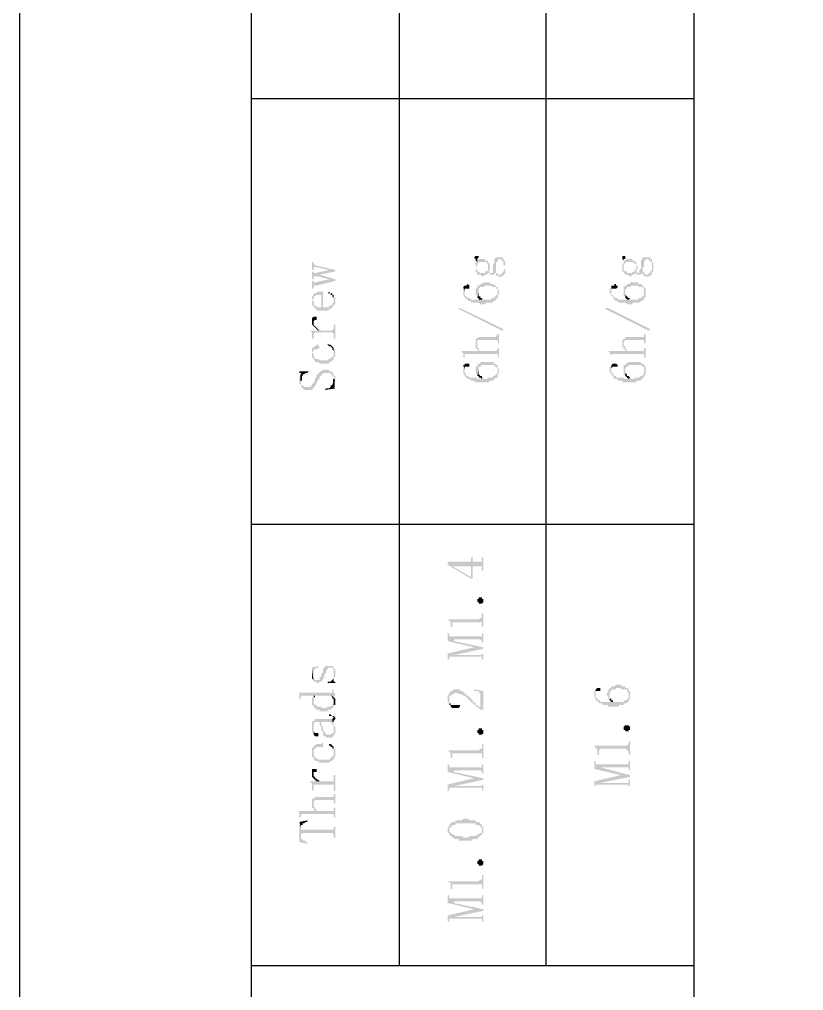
# Model space of a CAD drawing. Header units: millimetres. Extents: x 1167 to 2269, y 1197 to 1555.
# Drawn here: x 1409.28 to 1431.97, y 1405.08 to 1433.19 of the extents above; entities that cross this region are included whole.
import ezdxf

# ---------------------------------------------------------------- set-up
doc = ezdxf.new("R2010")
doc.units = ezdxf.units.MM

msp = doc.modelspace()

# ---------------------------------------------------------------- hatches: boundary and pattern name
at = {"transparency": 33554559}
for points in [[(1422.43687, 1426.3001), (1422.43687, 1426.3001), (1422.482, 1426.25497), (1422.482, 1426.20984), (1422.52713, 1426.1647), (1422.52713, 1426.25497), (1422.52713, 1426.25497), (1422.57226, 1426.3001), (1422.57226, 1426.34523), (1422.482, 1426.34523)], [(1426.72442, 1426.3001), (1426.72442, 1426.25497), (1426.72442, 1426.25497), (1426.76956, 1426.20984), (1426.76956, 1426.1647), (1426.76956, 1426.25497), (1426.81469, 1426.25497), (1426.81469, 1426.3001), (1426.81469, 1426.34523), (1426.72442, 1426.34523)], [(1417.74312, 1426.1647), (1417.74312, 1425.93904), (1417.78825, 1425.93904), (1417.78825, 1425.98417), (1417.78825, 1426.02931), (1417.83339, 1426.02931), (1418.23958, 1425.93904), (1418.23958, 1425.93904), (1418.4201, 1425.89391), (1418.4201, 1425.93904), (1417.83339, 1426.07444), (1417.83339, 1426.07444), (1417.78825, 1426.11957), (1417.78825, 1426.1647)], [(1422.482, 1425.89391), (1422.52713, 1425.84878), (1422.52713, 1425.80365), (1422.6174, 1425.80365), (1422.66253, 1425.75851), (1422.70766, 1425.75851), (1422.75279, 1425.80365), (1422.79792, 1425.80365), (1422.84306, 1425.84878), (1422.88819, 1425.84878), (1422.88819, 1425.80365), (1423.02359, 1425.80365), (1423.02359, 1425.84878), (1423.06872, 1425.84878), (1423.06872, 1425.80365), (1423.06872, 1425.80365), (1423.11385, 1425.75851), (1423.15898, 1425.75851), (1423.20411, 1425.71338), (1423.20411, 1425.75851), (1423.24925, 1425.75851), (1423.29438, 1425.80365), (1423.29438, 1425.80365), (1423.33951, 1425.84878), (1423.33951, 1425.89391), (1423.33951, 1426.02931), (1423.33951, 1426.07444), (1423.33951, 1426.1647), (1423.33951, 1426.20984), (1423.33951, 1426.02931), (1423.33951, 1425.98417), (1423.29438, 1425.93904), (1423.29438, 1425.89391), (1423.29438, 1425.89391), (1423.24925, 1425.84878), (1423.24925, 1425.84878), (1423.20411, 1425.80365), (1423.11385, 1425.80365), (1423.11385, 1425.84878), (1423.06872, 1425.84878), (1423.06872, 1425.89391), (1423.06872, 1426.3001), (1423.02359, 1426.25497), (1423.02359, 1426.1647), (1423.02359, 1426.11957), (1422.97845, 1426.11957), (1422.97845, 1426.02931), (1422.97845, 1425.98417), (1422.97845, 1425.89391), (1422.97845, 1425.84878), (1422.88819, 1425.84878), (1422.88819, 1425.89391), (1422.84306, 1425.89391), (1422.84306, 1426.02931), (1422.84306, 1425.98417), (1422.84306, 1425.93904), (1422.84306, 1425.93904), (1422.79792, 1425.89391), (1422.75279, 1425.89391), (1422.75279, 1425.84878), (1422.6174, 1425.84878), (1422.57226, 1425.89391), (1422.52713, 1425.89391), (1422.52713, 1425.93904), (1422.52713, 1425.93904), (1422.482, 1425.98417), (1422.482, 1426.02931)], [(1422.482, 1426.02931), (1422.482, 1425.98417), (1422.482, 1425.89391), (1422.482, 1426.02931), (1422.482, 1426.02931), (1422.52713, 1426.07444), (1422.52713, 1426.11957), (1422.52713, 1426.11957), (1422.57226, 1426.1647), (1422.79792, 1426.1647), (1422.79792, 1426.11957), (1422.84306, 1426.11957), (1422.84306, 1426.02931), (1422.84306, 1425.89391), (1422.88819, 1425.93904), (1422.88819, 1426.02931), (1422.88819, 1426.11957), (1422.88819, 1426.11957), (1422.84306, 1426.1647), (1422.84306, 1426.20984), (1422.75279, 1426.20984), (1422.75279, 1426.25497), (1422.57226, 1426.25497), (1422.57226, 1426.20984), (1422.52713, 1426.20984), (1422.52713, 1426.25497), (1422.52713, 1426.1647), (1422.482, 1426.1647), (1422.482, 1426.11957)], [(1423.06872, 1426.3001), (1423.06872, 1425.89391), (1423.06872, 1425.93904), (1423.06872, 1426.02931), (1423.06872, 1426.07444), (1423.06872, 1426.1647), (1423.11385, 1426.1647), (1423.11385, 1426.20984), (1423.11385, 1426.20984), (1423.15898, 1426.25497), (1423.20411, 1426.25497), (1423.24925, 1426.20984), (1423.24925, 1426.20984), (1423.29438, 1426.1647), (1423.29438, 1426.07444), (1423.33951, 1426.07444), (1423.33951, 1426.02931), (1423.33951, 1426.20984), (1423.29438, 1426.20984), (1423.29438, 1426.25497), (1423.29438, 1426.25497), (1423.24925, 1426.3001)], [(1426.72442, 1426.02931), (1426.72442, 1425.98417), (1426.72442, 1425.89391), (1426.76956, 1425.89391), (1426.76956, 1426.02931), (1426.76956, 1426.11957), (1426.81469, 1426.11957), (1426.81469, 1426.1647), (1427.04035, 1426.1647), (1427.08548, 1426.11957), (1427.08548, 1426.11957), (1427.13061, 1426.07444), (1427.13061, 1426.02931), (1427.13061, 1425.89391), (1427.13061, 1425.93904), (1427.13061, 1425.93904), (1427.17575, 1425.98417), (1427.17575, 1426.02931), (1427.17575, 1426.02931), (1427.13061, 1426.07444), (1427.13061, 1426.11957), (1427.13061, 1426.1647), (1427.08548, 1426.1647), (1427.08548, 1426.20984), (1427.04035, 1426.20984), (1426.99522, 1426.25497), (1426.85982, 1426.25497), (1426.81469, 1426.20984), (1426.76956, 1426.20984), (1426.76956, 1426.25497), (1426.76956, 1426.1647), (1426.76956, 1426.11957), (1426.72442, 1426.11957)], [(1426.76956, 1425.89391), (1426.76956, 1425.84878), (1426.76956, 1425.84878), (1426.81469, 1425.80365), (1426.90495, 1425.80365), (1426.90495, 1425.75851), (1426.99522, 1425.75851), (1426.99522, 1425.80365), (1427.08548, 1425.80365), (1427.08548, 1425.84878), (1427.13061, 1425.84878), (1427.13061, 1425.80365), (1427.26601, 1425.80365), (1427.31114, 1425.84878), (1427.31114, 1425.80365), (1427.35627, 1425.80365), (1427.35627, 1425.75851), (1427.44654, 1425.75851), (1427.44654, 1425.71338), (1427.49167, 1425.75851), (1427.5368, 1425.75851), (1427.5368, 1425.80365), (1427.58193, 1425.80365), (1427.58193, 1425.84878), (1427.58193, 1425.89391), (1427.62707, 1425.89391), (1427.62707, 1426.02931), (1427.62707, 1426.07444), (1427.62707, 1426.1647), (1427.58193, 1426.1647), (1427.58193, 1426.20984), (1427.58193, 1426.02931), (1427.58193, 1425.93904), (1427.58193, 1425.93904), (1427.5368, 1425.89391), (1427.5368, 1425.84878), (1427.49167, 1425.84878), (1427.49167, 1425.80365), (1427.40141, 1425.80365), (1427.35627, 1425.84878), (1427.35627, 1425.89391), (1427.31114, 1425.89391), (1427.31114, 1426.3001), (1427.31114, 1426.25497), (1427.31114, 1426.25497), (1427.26601, 1426.20984), (1427.26601, 1426.1647), (1427.26601, 1426.11957), (1427.26601, 1426.02931), (1427.26601, 1425.98417), (1427.26601, 1425.98417), (1427.22088, 1425.93904), (1427.22088, 1425.89391), (1427.22088, 1425.84878), (1427.17575, 1425.84878), (1427.13061, 1425.89391), (1427.13061, 1426.02931), (1427.13061, 1425.98417), (1427.13061, 1425.98417), (1427.08548, 1425.93904), (1427.08548, 1425.89391), (1427.04035, 1425.89391), (1426.99522, 1425.84878), (1426.85982, 1425.84878), (1426.85982, 1425.89391), (1426.81469, 1425.89391), (1426.76956, 1425.93904), (1426.76956, 1426.02931)], [(1427.31114, 1426.3001), (1427.31114, 1425.89391), (1427.31114, 1425.93904), (1427.31114, 1426.02931), (1427.35627, 1426.02931), (1427.35627, 1426.07444), (1427.35627, 1426.1647), (1427.35627, 1426.20984), (1427.40141, 1426.20984), (1427.40141, 1426.25497), (1427.49167, 1426.25497), (1427.49167, 1426.20984), (1427.5368, 1426.20984), (1427.5368, 1426.1647), (1427.58193, 1426.1647), (1427.58193, 1426.07444), (1427.58193, 1426.02931), (1427.58193, 1426.20984), (1427.58193, 1426.25497), (1427.5368, 1426.25497), (1427.5368, 1426.3001), (1427.35627, 1426.3001)], [(1417.74312, 1425.89391), (1417.74312, 1425.66825), (1417.78825, 1425.66825), (1417.78825, 1425.71338), (1417.78825, 1425.75851), (1417.87852, 1425.75851), (1417.96878, 1425.80365), (1418.4201, 1425.89391), (1418.23958, 1425.93904), (1417.83339, 1425.84878), (1417.78825, 1425.84878), (1417.78825, 1425.89391), (1417.78825, 1425.89391)], [(1417.87852, 1425.75851), (1418.23958, 1425.66825), (1418.23958, 1425.66825), (1418.4201, 1425.62312), (1418.4201, 1425.66825), (1417.96878, 1425.80365)], [(1417.74312, 1425.62312), (1417.74312, 1425.39746), (1417.78825, 1425.39746), (1417.78825, 1425.44259), (1417.78825, 1425.48772), (1417.87852, 1425.48772), (1418.4201, 1425.62312), (1418.23958, 1425.66825), (1417.83339, 1425.57798), (1417.78825, 1425.57798), (1417.78825, 1425.62312), (1417.78825, 1425.62312)], [(1422.12094, 1425.44259), (1422.16607, 1425.30719), (1422.16607, 1425.35232), (1422.16607, 1425.39746), (1422.30147, 1425.39746), (1422.30147, 1425.44259), (1422.30147, 1425.48772), (1422.30147, 1425.48772), (1422.25634, 1425.53285), (1422.25634, 1425.53285), (1422.21121, 1425.48772), (1422.16607, 1425.48772)], [(1422.482, 1425.30719), (1422.482, 1425.21693), (1422.52713, 1425.21693), (1422.52713, 1425.1718), (1422.52713, 1425.12666), (1422.57226, 1425.30719), (1422.57226, 1425.39746), (1422.57226, 1425.39746), (1422.6174, 1425.44259), (1422.70766, 1425.44259), (1422.75279, 1425.48772), (1422.93332, 1425.48772), (1422.97845, 1425.44259), (1423.06872, 1425.44259), (1423.06872, 1425.39746), (1423.11385, 1425.39746), (1423.11385, 1425.30719), (1423.11385, 1425.12666), (1423.11385, 1425.21693), (1423.15898, 1425.21693), (1423.15898, 1425.30719), (1423.15898, 1425.35232), (1423.15898, 1425.35232), (1423.11385, 1425.39746), (1423.11385, 1425.44259), (1423.06872, 1425.44259), (1423.06872, 1425.48772), (1423.02359, 1425.48772), (1423.02359, 1425.53285), (1422.93332, 1425.53285), (1422.88819, 1425.57798), (1422.70766, 1425.57798), (1422.66253, 1425.53285), (1422.6174, 1425.53285), (1422.57226, 1425.48772), (1422.52713, 1425.48772), (1422.52713, 1425.44259), (1422.52713, 1425.44259), (1422.482, 1425.39746), (1422.482, 1425.35232), (1422.482, 1425.35232)], [(1426.4085, 1425.44259), (1426.4085, 1425.30719), (1426.4085, 1425.35232), (1426.4085, 1425.39746), (1426.54389, 1425.39746), (1426.58903, 1425.44259), (1426.58903, 1425.48772), (1426.54389, 1425.48772), (1426.54389, 1425.53285), (1426.49876, 1425.53285), (1426.49876, 1425.48772), (1426.4085, 1425.48772)], [(1426.76956, 1425.30719), (1426.76956, 1425.21693), (1426.76956, 1425.1718), (1426.81469, 1425.1718), (1426.81469, 1425.12666), (1426.81469, 1425.30719), (1426.81469, 1425.39746), (1426.85982, 1425.39746), (1426.85982, 1425.44259), (1426.95008, 1425.44259), (1426.99522, 1425.48772), (1427.17575, 1425.48772), (1427.22088, 1425.44259), (1427.31114, 1425.44259), (1427.35627, 1425.39746), (1427.35627, 1425.30719), (1427.35627, 1425.12666), (1427.40141, 1425.1718), (1427.40141, 1425.21693), (1427.40141, 1425.30719), (1427.40141, 1425.35232), (1427.40141, 1425.39746), (1427.40141, 1425.39746), (1427.35627, 1425.44259), (1427.35627, 1425.44259), (1427.31114, 1425.48772), (1427.31114, 1425.48772), (1427.26601, 1425.53285), (1427.17575, 1425.53285), (1427.17575, 1425.57798), (1426.95008, 1425.57798), (1426.95008, 1425.53285), (1426.85982, 1425.53285), (1426.85982, 1425.48772), (1426.81469, 1425.48772), (1426.76956, 1425.44259), (1426.76956, 1425.35232), (1426.76956, 1425.35232)], [(1417.74312, 1425.1718), (1417.74312, 1425.0364), (1417.74312, 1425.08153), (1417.78825, 1425.08153), (1417.78825, 1425.12666), (1417.78825, 1425.1718), (1417.83339, 1425.1718), (1417.87852, 1425.21693), (1418.01391, 1425.21693), (1418.01391, 1424.85587), (1418.05905, 1424.76561), (1418.23958, 1424.76561), (1418.23958, 1424.81074), (1418.28471, 1424.81074), (1418.32984, 1424.85587), (1418.32984, 1424.85587), (1418.37497, 1424.901), (1418.37497, 1424.94613), (1418.4201, 1424.94613), (1418.4201, 1425.0364), (1418.4201, 1425.08153), (1418.4201, 1425.12666), (1418.37497, 1425.1718), (1418.37497, 1425.21693), (1418.37497, 1425.08153), (1418.37497, 1424.99127), (1418.32984, 1424.99127), (1418.32984, 1424.94613), (1418.32984, 1424.94613), (1418.28471, 1424.901), (1418.23958, 1424.901), (1418.23958, 1424.85587), (1418.05905, 1424.85587), (1418.05905, 1425.30719), (1417.87852, 1425.30719), (1417.87852, 1425.26206), (1417.78825, 1425.26206), (1417.78825, 1425.21693), (1417.78825, 1425.21693)], [(1418.19444, 1425.26206), (1418.28471, 1425.26206), (1418.28471, 1425.21693), (1418.32984, 1425.21693), (1418.32984, 1425.1718), (1418.32984, 1425.1718), (1418.37497, 1425.12666), (1418.37497, 1425.08153), (1418.37497, 1425.21693), (1418.32984, 1425.21693), (1418.32984, 1425.26206), (1418.28471, 1425.26206), (1418.23958, 1425.30719), (1418.23958, 1425.30719)], [(1422.12094, 1425.35232), (1422.12094, 1425.26206), (1422.12094, 1425.21693), (1422.12094, 1425.21693), (1422.16607, 1425.1718), (1422.16607, 1425.12666), (1422.21121, 1425.12666), (1422.21121, 1425.08153), (1422.25634, 1425.08153), (1422.25634, 1425.0364), (1422.3466, 1425.0364), (1422.3466, 1424.99127), (1422.57226, 1424.99127), (1422.6174, 1424.94613), (1422.75279, 1424.94613), (1422.79792, 1424.99127), (1422.97845, 1424.99127), (1422.97845, 1425.0364), (1423.02359, 1425.0364), (1423.06872, 1425.08153), (1423.06872, 1425.08153), (1423.11385, 1425.12666), (1423.11385, 1425.30719), (1423.11385, 1425.26206), (1423.11385, 1425.21693), (1423.06872, 1425.21693), (1423.06872, 1425.1718), (1423.02359, 1425.1718), (1423.02359, 1425.12666), (1422.93332, 1425.12666), (1422.93332, 1425.08153), (1422.70766, 1425.08153), (1422.66253, 1425.12666), (1422.66253, 1425.08153), (1422.3466, 1425.08153), (1422.30147, 1425.12666), (1422.25634, 1425.12666), (1422.21121, 1425.1718), (1422.21121, 1425.1718), (1422.16607, 1425.21693), (1422.16607, 1425.30719), (1422.16607, 1425.30719), (1422.12094, 1425.44259)], [(1422.52713, 1425.12666), (1422.57226, 1425.12666), (1422.57226, 1425.08153), (1422.66253, 1425.08153), (1422.66253, 1425.12666), (1422.6174, 1425.12666), (1422.6174, 1425.1718), (1422.57226, 1425.1718), (1422.57226, 1425.26206), (1422.57226, 1425.30719)], [(1426.36337, 1425.35232), (1426.36337, 1425.26206), (1426.36337, 1425.26206), (1426.4085, 1425.21693), (1426.4085, 1425.1718), (1426.45363, 1425.1718), (1426.45363, 1425.12666), (1426.45363, 1425.12666), (1426.49876, 1425.08153), (1426.49876, 1425.08153), (1426.54389, 1425.0364), (1426.58903, 1425.0364), (1426.63416, 1424.99127), (1426.81469, 1424.99127), (1426.85982, 1424.94613), (1426.99522, 1424.94613), (1427.04035, 1424.99127), (1427.22088, 1424.99127), (1427.26601, 1425.0364), (1427.31114, 1425.0364), (1427.31114, 1425.08153), (1427.35627, 1425.08153), (1427.35627, 1425.12666), (1427.35627, 1425.30719), (1427.35627, 1425.26206), (1427.35627, 1425.21693), (1427.35627, 1425.21693), (1427.31114, 1425.1718), (1427.31114, 1425.1718), (1427.26601, 1425.12666), (1427.22088, 1425.12666), (1427.17575, 1425.08153), (1426.95008, 1425.08153), (1426.95008, 1425.12666), (1426.90495, 1425.08153), (1426.58903, 1425.08153), (1426.58903, 1425.12666), (1426.49876, 1425.12666), (1426.49876, 1425.1718), (1426.45363, 1425.1718), (1426.45363, 1425.21693), (1426.4085, 1425.21693), (1426.4085, 1425.30719), (1426.4085, 1425.44259), (1426.4085, 1425.44259), (1426.36337, 1425.39746)], [(1426.81469, 1425.12666), (1426.81469, 1425.12666), (1426.85982, 1425.08153), (1426.90495, 1425.08153), (1426.95008, 1425.12666), (1426.90495, 1425.12666), (1426.85982, 1425.1718), (1426.85982, 1425.1718), (1426.81469, 1425.21693), (1426.81469, 1425.26206), (1426.81469, 1425.30719)], [(1417.74312, 1425.0364), (1417.74312, 1424.94613), (1417.74312, 1424.901), (1417.78825, 1424.901), (1417.78825, 1424.85587), (1417.83339, 1424.85587), (1417.83339, 1424.81074), (1417.87852, 1424.81074), (1417.87852, 1424.76561), (1418.05905, 1424.76561), (1418.01391, 1424.85587), (1417.87852, 1424.85587), (1417.87852, 1424.901), (1417.83339, 1424.901), (1417.78825, 1424.94613), (1417.78825, 1425.0364), (1417.74312, 1425.0364), (1417.74312, 1425.1718), (1417.74312, 1425.12666), (1417.74312, 1425.08153)], [(1423.29438, 1424.22402), (1423.24925, 1424.17889), (1421.98555, 1424.81074), (1421.98555, 1424.85587)], [(1427.5368, 1424.22402), (1427.49167, 1424.17889), (1426.22797, 1424.81074), (1426.2731, 1424.85587)], [(1417.69799, 1424.17889), (1417.69799, 1424.17889), (1417.74312, 1424.13376), (1417.74312, 1424.08862), (1417.74312, 1423.99836), (1417.74312, 1423.95323), (1417.78825, 1423.95323), (1417.78825, 1424.08862), (1417.78825, 1424.08862), (1417.83339, 1424.13376), (1418.32984, 1424.13376), (1418.37497, 1424.08862), (1418.37497, 1423.95323), (1418.4201, 1423.95323), (1418.4201, 1424.35942), (1418.37497, 1424.35942), (1418.37497, 1424.22402), (1418.32984, 1424.22402), (1418.32984, 1424.17889), (1418.01391, 1424.17889), (1417.96878, 1424.22402), (1417.92365, 1424.22402), (1417.92365, 1424.17889)], [(1417.74312, 1424.44968), (1417.74312, 1424.40455), (1417.74312, 1424.35942), (1417.78825, 1424.31428), (1417.78825, 1424.44968), (1417.78825, 1424.44968), (1417.83339, 1424.49481), (1417.87852, 1424.49481), (1417.87852, 1424.53994), (1417.87852, 1424.58508), (1417.78825, 1424.58508), (1417.74312, 1424.53994), (1417.74312, 1424.49481)], [(1417.78825, 1424.31428), (1417.78825, 1424.31428), (1417.83339, 1424.26915), (1417.83339, 1424.26915), (1417.87852, 1424.22402), (1417.87852, 1424.22402), (1417.92365, 1424.17889), (1417.92365, 1424.22402), (1417.92365, 1424.22402), (1417.87852, 1424.26915), (1417.87852, 1424.26915), (1417.83339, 1424.31428), (1417.83339, 1424.31428), (1417.78825, 1424.35942), (1417.78825, 1424.40455), (1417.78825, 1424.44968)], [(1422.52713, 1423.95323), (1422.52713, 1423.81783), (1422.52713, 1423.86296), (1422.52713, 1423.90809), (1423.11385, 1423.90809), (1423.11385, 1423.81783), (1423.15898, 1423.81783), (1423.15898, 1424.08862), (1423.11385, 1424.08862), (1423.11385, 1424.04349), (1423.06872, 1424.04349), (1423.06872, 1423.99836), (1422.57226, 1423.99836)], [(1426.76956, 1423.95323), (1426.76956, 1423.81783), (1426.76956, 1423.86296), (1426.76956, 1423.86296), (1426.81469, 1423.90809), (1427.35627, 1423.90809), (1427.35627, 1423.81783), (1427.40141, 1423.81783), (1427.40141, 1424.08862), (1427.35627, 1424.08862), (1427.35627, 1424.04349), (1427.35627, 1423.99836), (1426.81469, 1423.99836), (1426.81469, 1423.95323)], [(1418.19444, 1423.7727), (1418.19444, 1423.7727), (1418.23958, 1423.72757), (1418.28471, 1423.72757), (1418.32984, 1423.68243), (1418.32984, 1423.6373), (1418.37497, 1423.59217), (1418.37497, 1423.54704), (1418.37497, 1423.68243), (1418.32984, 1423.72757), (1418.32984, 1423.72757), (1418.28471, 1423.7727), (1418.23958, 1423.7727), (1418.19444, 1423.81783)], [(1422.482, 1423.81783), (1422.482, 1423.7727), (1422.482, 1423.68243), (1422.482, 1423.68243), (1422.52713, 1423.6373), (1422.52713, 1423.6373), (1422.57226, 1423.59217), (1422.57226, 1423.6373), (1422.57226, 1423.68243), (1422.52713, 1423.68243), (1422.52713, 1423.72757), (1422.52713, 1423.95323), (1422.482, 1423.95323), (1422.482, 1423.90809), (1422.482, 1423.86296)], [(1426.72442, 1423.81783), (1426.72442, 1423.7727), (1426.72442, 1423.72757), (1426.76956, 1423.68243), (1426.76956, 1423.6373), (1426.81469, 1423.6373), (1426.81469, 1423.59217), (1426.85982, 1423.59217), (1426.85982, 1423.6373), (1426.81469, 1423.6373), (1426.81469, 1423.68243), (1426.81469, 1423.72757), (1426.76956, 1423.72757), (1426.76956, 1423.95323), (1426.76956, 1423.95323), (1426.72442, 1423.90809), (1426.72442, 1423.86296)], [(1417.74312, 1423.54704), (1417.74312, 1423.45677), (1417.74312, 1423.41164), (1417.74312, 1423.54704), (1417.74312, 1423.54704), (1417.78825, 1423.59217), (1417.78825, 1423.6373), (1417.92365, 1423.6373), (1417.92365, 1423.68243), (1417.96878, 1423.68243), (1417.96878, 1423.72757), (1417.92365, 1423.72757), (1417.92365, 1423.7727), (1417.87852, 1423.7727), (1417.83339, 1423.72757), (1417.78825, 1423.72757), (1417.78825, 1423.68243), (1417.74312, 1423.68243), (1417.74312, 1423.59217), (1417.74312, 1423.59217)], [(1417.74312, 1423.41164), (1417.78825, 1423.36651), (1417.78825, 1423.32138), (1417.83339, 1423.32138), (1417.83339, 1423.27624), (1417.92365, 1423.27624), (1417.96878, 1423.23111), (1418.23958, 1423.23111), (1418.23958, 1423.27624), (1418.28471, 1423.27624), (1418.32984, 1423.32138), (1418.37497, 1423.32138), (1418.37497, 1423.36651), (1418.37497, 1423.41164), (1418.4201, 1423.45677), (1418.4201, 1423.54704), (1418.4201, 1423.6373), (1418.37497, 1423.6373), (1418.37497, 1423.68243), (1418.37497, 1423.54704), (1418.37497, 1423.5019), (1418.37497, 1423.45677), (1418.32984, 1423.41164), (1418.28471, 1423.41164), (1418.28471, 1423.36651), (1418.23958, 1423.36651), (1418.19444, 1423.32138), (1417.96878, 1423.32138), (1417.92365, 1423.36651), (1417.83339, 1423.36651), (1417.83339, 1423.41164), (1417.78825, 1423.41164), (1417.78825, 1423.45677), (1417.78825, 1423.5019), (1417.74312, 1423.54704)], [(1422.07581, 1423.59217), (1422.07581, 1423.54704), (1422.12094, 1423.54704), (1422.12094, 1423.5019), (1422.12094, 1423.41164), (1422.16607, 1423.41164), (1422.16607, 1423.45677), (1422.16607, 1423.5019), (1423.11385, 1423.5019), (1423.11385, 1423.41164), (1423.15898, 1423.41164), (1423.15898, 1423.68243), (1423.11385, 1423.68243), (1423.11385, 1423.6373), (1423.11385, 1423.6373), (1423.06872, 1423.59217), (1422.6174, 1423.59217), (1422.57226, 1423.6373), (1422.57226, 1423.59217)], [(1426.31823, 1423.59217), (1426.31823, 1423.59217), (1426.36337, 1423.54704), (1426.36337, 1423.5019), (1426.4085, 1423.5019), (1426.4085, 1423.41164), (1426.4085, 1423.45677), (1426.4085, 1423.45677), (1426.45363, 1423.5019), (1427.35627, 1423.5019), (1427.35627, 1423.41164), (1427.40141, 1423.41164), (1427.40141, 1423.68243), (1427.35627, 1423.68243), (1427.35627, 1423.6373), (1427.35627, 1423.59217), (1426.85982, 1423.59217), (1426.85982, 1423.6373), (1426.85982, 1423.59217)], [(1422.12094, 1423.18598), (1422.16607, 1423.05058), (1422.16607, 1423.09572), (1422.16607, 1423.14085), (1422.30147, 1423.14085), (1422.30147, 1423.18598), (1422.30147, 1423.23111), (1422.16607, 1423.23111), (1422.16607, 1423.18598)], [(1422.482, 1423.05058), (1422.482, 1422.96032), (1422.482, 1422.96032), (1422.52713, 1422.91519), (1422.52713, 1422.87005), (1422.52713, 1422.87005), (1422.57226, 1423.05058), (1422.57226, 1423.09572), (1422.57226, 1423.14085), (1422.6174, 1423.14085), (1422.66253, 1423.18598), (1423.02359, 1423.18598), (1423.02359, 1423.14085), (1423.06872, 1423.14085), (1423.11385, 1423.09572), (1423.11385, 1422.87005), (1423.11385, 1422.91519), (1423.11385, 1422.91519), (1423.15898, 1422.96032), (1423.15898, 1423.05058), (1423.15898, 1423.09572), (1423.11385, 1423.09572), (1423.11385, 1423.18598), (1423.06872, 1423.18598), (1423.06872, 1423.23111), (1423.02359, 1423.23111), (1422.97845, 1423.27624), (1422.6174, 1423.27624), (1422.6174, 1423.23111), (1422.57226, 1423.23111), (1422.52713, 1423.18598), (1422.52713, 1423.14085), (1422.482, 1423.14085)], [(1426.4085, 1423.18598), (1426.4085, 1423.05058), (1426.4085, 1423.09572), (1426.4085, 1423.09572), (1426.45363, 1423.14085), (1426.58903, 1423.14085), (1426.58903, 1423.18598), (1426.58903, 1423.18598), (1426.54389, 1423.23111), (1426.45363, 1423.23111)], [(1426.76956, 1423.05058), (1426.76956, 1422.96032), (1426.76956, 1422.91519), (1426.76956, 1422.91519), (1426.81469, 1422.87005), (1426.81469, 1423.05058), (1426.81469, 1423.09572), (1426.81469, 1423.09572), (1426.85982, 1423.14085), (1426.90495, 1423.14085), (1426.90495, 1423.18598), (1427.26601, 1423.18598), (1427.31114, 1423.14085), (1427.35627, 1423.14085), (1427.35627, 1423.09572), (1427.35627, 1422.87005), (1427.40141, 1422.91519), (1427.40141, 1422.96032), (1427.40141, 1423.05058), (1427.40141, 1423.09572), (1427.40141, 1423.14085), (1427.35627, 1423.18598), (1427.35627, 1423.18598), (1427.31114, 1423.23111), (1427.26601, 1423.23111), (1427.26601, 1423.27624), (1426.90495, 1423.27624), (1426.85982, 1423.23111), (1426.81469, 1423.23111), (1426.81469, 1423.18598), (1426.76956, 1423.18598), (1426.76956, 1423.14085)], [(1417.38206, 1422.73466), (1417.38206, 1422.64439), (1417.38206, 1422.64439), (1417.4272, 1422.59926), (1417.4272, 1422.55413), (1417.4272, 1422.55413), (1417.47233, 1422.509), (1417.47233, 1422.509), (1417.51746, 1422.46386), (1417.74312, 1422.46386), (1417.78825, 1422.509), (1417.78825, 1422.55413), (1417.83339, 1422.55413), (1417.83339, 1422.59926), (1417.83339, 1422.59926), (1417.87852, 1422.64439), (1417.87852, 1422.68953), (1417.92365, 1422.73466), (1417.92365, 1422.77979), (1417.96878, 1422.77979), (1417.96878, 1422.87005), (1418.01391, 1422.87005), (1418.01391, 1422.91519), (1418.05905, 1422.91519), (1418.05905, 1422.96032), (1418.28471, 1422.96032), (1418.28471, 1422.91519), (1418.32984, 1422.91519), (1418.32984, 1422.87005), (1418.37497, 1422.87005), (1418.37497, 1422.77979), (1418.37497, 1422.59926), (1418.37497, 1422.64439), (1418.4201, 1422.68953), (1418.4201, 1422.77979), (1418.4201, 1422.87005), (1418.37497, 1422.87005), (1418.37497, 1422.91519), (1418.37497, 1422.91519), (1418.32984, 1422.96032), (1418.32984, 1423.00545), (1418.23958, 1423.00545), (1418.23958, 1423.05058), (1418.05905, 1423.05058), (1418.01391, 1423.00545), (1417.96878, 1423.00545), (1417.96878, 1422.96032), (1417.92365, 1422.96032), (1417.92365, 1422.91519), (1417.87852, 1422.91519), (1417.87852, 1422.82492), (1417.83339, 1422.82492), (1417.83339, 1422.73466), (1417.78825, 1422.68953), (1417.78825, 1422.64439), (1417.74312, 1422.64439), (1417.74312, 1422.59926), (1417.74312, 1422.59926), (1417.69799, 1422.55413), (1417.51746, 1422.55413), (1417.47233, 1422.59926), (1417.4272, 1422.59926), (1417.4272, 1422.68953), (1417.4272, 1422.87005), (1417.38206, 1422.87005), (1417.38206, 1422.77979), (1417.38206, 1422.77979)], [(1417.38206, 1423.00545), (1417.38206, 1422.96032), (1417.4272, 1422.96032), (1417.4272, 1422.77979), (1417.4272, 1422.87005), (1417.47233, 1422.87005), (1417.47233, 1422.91519), (1417.51746, 1422.91519), (1417.56259, 1422.96032), (1417.60772, 1422.96032), (1417.65286, 1423.00545), (1417.60772, 1423.00545)], [(1422.12094, 1423.05058), (1422.12094, 1422.96032), (1422.12094, 1422.91519), (1422.16607, 1422.91519), (1422.16607, 1422.87005), (1422.16607, 1422.87005), (1422.21121, 1422.82492), (1422.21121, 1422.82492), (1422.25634, 1422.77979), (1422.30147, 1422.77979), (1422.3466, 1422.73466), (1422.43687, 1422.73466), (1422.482, 1422.68953), (1422.84306, 1422.68953), (1422.88819, 1422.73466), (1422.97845, 1422.73466), (1423.02359, 1422.77979), (1423.02359, 1422.77979), (1423.06872, 1422.82492), (1423.11385, 1422.82492), (1423.11385, 1423.00545), (1423.11385, 1422.96032), (1423.11385, 1422.96032), (1423.06872, 1422.91519), (1423.06872, 1422.91519), (1423.02359, 1422.87005), (1422.97845, 1422.87005), (1422.97845, 1422.82492), (1422.84306, 1422.82492), (1422.79792, 1422.77979), (1422.70766, 1422.77979), (1422.70766, 1422.82492), (1422.66253, 1422.82492), (1422.66253, 1422.77979), (1422.52713, 1422.77979), (1422.482, 1422.82492), (1422.30147, 1422.82492), (1422.25634, 1422.87005), (1422.21121, 1422.87005), (1422.21121, 1422.91519), (1422.16607, 1422.96032), (1422.16607, 1423.00545), (1422.16607, 1423.05058), (1422.12094, 1423.18598), (1422.12094, 1423.14085), (1422.12094, 1423.09572)], [(1422.52713, 1422.87005), (1422.57226, 1422.87005), (1422.57226, 1422.82492), (1422.6174, 1422.82492), (1422.66253, 1422.77979), (1422.66253, 1422.87005), (1422.6174, 1422.87005), (1422.57226, 1422.91519), (1422.57226, 1422.96032), (1422.57226, 1423.05058)], [(1426.36337, 1423.05058), (1426.36337, 1422.96032), (1426.4085, 1422.96032), (1426.4085, 1422.91519), (1426.4085, 1422.91519), (1426.45363, 1422.87005), (1426.45363, 1422.82492), (1426.49876, 1422.82492), (1426.49876, 1422.77979), (1426.58903, 1422.77979), (1426.58903, 1422.73466), (1426.72442, 1422.73466), (1426.72442, 1422.68953), (1427.13061, 1422.68953), (1427.13061, 1422.73466), (1427.26601, 1422.73466), (1427.26601, 1422.77979), (1427.31114, 1422.77979), (1427.31114, 1422.82492), (1427.35627, 1422.82492), (1427.35627, 1423.00545), (1427.35627, 1422.96032), (1427.35627, 1422.91519), (1427.31114, 1422.91519), (1427.31114, 1422.87005), (1427.26601, 1422.87005), (1427.22088, 1422.82492), (1427.08548, 1422.82492), (1427.08548, 1422.77979), (1426.99522, 1422.77979), (1426.95008, 1422.82492), (1426.95008, 1422.82492), (1426.90495, 1422.77979), (1426.76956, 1422.77979), (1426.76956, 1422.82492), (1426.54389, 1422.82492), (1426.54389, 1422.87005), (1426.49876, 1422.87005), (1426.45363, 1422.91519), (1426.45363, 1422.96032), (1426.4085, 1422.96032), (1426.4085, 1423.00545), (1426.4085, 1423.18598), (1426.4085, 1423.14085), (1426.36337, 1423.14085), (1426.36337, 1423.09572)], [(1426.81469, 1422.87005), (1426.81469, 1422.87005), (1426.85982, 1422.82492), (1426.85982, 1422.82492), (1426.90495, 1422.77979), (1426.95008, 1422.82492), (1426.90495, 1422.87005), (1426.85982, 1422.87005), (1426.85982, 1422.91519), (1426.85982, 1422.91519), (1426.81469, 1422.96032), (1426.81469, 1423.05058)], [(1418.10418, 1422.46386), (1418.10418, 1422.46386), (1418.4201, 1422.509), (1418.4201, 1422.509), (1418.37497, 1422.55413), (1418.37497, 1422.68953), (1418.37497, 1422.64439), (1418.32984, 1422.64439), (1418.32984, 1422.59926), (1418.28471, 1422.59926), (1418.28471, 1422.55413), (1418.28471, 1422.55413), (1418.23958, 1422.509), (1418.14931, 1422.509)], [(1421.66962, 1417.49933), (1421.66962, 1417.40906), (1422.3466, 1417.00287), (1422.39173, 1417.00287), (1422.39173, 1417.36393), (1422.66253, 1417.36393), (1422.66253, 1417.22853), (1422.70766, 1417.22853), (1422.70766, 1417.63472), (1422.66253, 1417.63472), (1422.66253, 1417.54446), (1422.66253, 1417.49933), (1422.39173, 1417.49933), (1422.39173, 1417.63472), (1422.3466, 1417.63472), (1422.3466, 1417.048), (1421.80502, 1417.36393), (1421.80502, 1417.36393)], [(1421.66962, 1417.49933), (1421.80502, 1417.36393), (1422.3466, 1417.36393), (1422.3466, 1417.048), (1422.3466, 1417.49933)], [(1422.70766, 1416.37102), (1422.70766, 1416.32589), (1422.70766, 1416.32589), (1422.66253, 1416.28076), (1422.57226, 1416.28076), (1422.57226, 1416.32589), (1422.52713, 1416.32589), (1422.52713, 1416.37102), (1422.52713, 1416.41615), (1422.57226, 1416.41615), (1422.57226, 1416.46129), (1422.66253, 1416.46129), (1422.66253, 1416.41615), (1422.70766, 1416.41615), (1422.70766, 1416.37102)], [(1421.66962, 1415.82944), (1421.66962, 1415.82944), (1421.71475, 1415.7843), (1421.71475, 1415.7843), (1421.75988, 1415.73917), (1421.75988, 1415.69404), (1421.75988, 1415.60377), (1421.80502, 1415.60377), (1421.80502, 1415.73917), (1422.66253, 1415.73917), (1422.66253, 1415.69404), (1422.66253, 1415.60377), (1422.70766, 1415.60377), (1422.70766, 1416.00996), (1422.66253, 1416.00996), (1422.66253, 1415.9197), (1422.66253, 1415.87457), (1422.6174, 1415.87457), (1422.57226, 1415.82944)], [(1421.66962, 1415.42325), (1421.66962, 1415.19759), (1422.43687, 1415.01706), (1422.43687, 1415.01706), (1422.70766, 1414.97192), (1422.70766, 1415.01706), (1421.85015, 1415.19759), (1421.85015, 1415.24272), (1421.75988, 1415.33298), (1421.71475, 1415.33298), (1421.71475, 1415.42325)], [(1421.75988, 1415.33298), (1421.85015, 1415.24272), (1422.6174, 1415.24272), (1422.66253, 1415.19759), (1422.66253, 1415.15245), (1422.70766, 1415.15245), (1422.70766, 1415.42325), (1422.66253, 1415.42325), (1422.66253, 1415.37811), (1422.66253, 1415.33298), (1422.6174, 1415.33298)], [(1421.66962, 1414.83653), (1421.66962, 1414.656), (1421.71475, 1414.656), (1421.71475, 1414.70113), (1421.71475, 1414.74626), (1421.75988, 1414.74626), (1421.85015, 1414.7914), (1422.70766, 1414.97192), (1422.43687, 1415.01706)], [(1421.75988, 1414.74626), (1422.66253, 1414.74626), (1422.66253, 1414.656), (1422.70766, 1414.656), (1422.70766, 1414.83653), (1422.66253, 1414.83653), (1422.66253, 1414.7914), (1421.85015, 1414.7914)], [(1417.74312, 1414.43034), (1417.74312, 1414.38521), (1417.78825, 1414.06928), (1417.78825, 1414.24981), (1417.78825, 1414.29494), (1417.78825, 1414.34007), (1417.83339, 1414.38521), (1417.83339, 1414.38521), (1417.87852, 1414.43034), (1417.92365, 1414.43034), (1417.92365, 1414.47547)], [(1417.74312, 1414.24981), (1417.74312, 1414.15955), (1417.74312, 1414.11441), (1417.78825, 1414.06928), (1417.74312, 1414.38521), (1417.74312, 1414.34007)], [(1417.78825, 1414.06928), (1417.78825, 1414.02415), (1417.87852, 1414.02415), (1417.87852, 1413.97902), (1417.92365, 1413.97902), (1417.96878, 1414.02415), (1418.01391, 1414.02415), (1418.05905, 1414.06928), (1418.05905, 1414.11441), (1418.05905, 1414.11441), (1418.10418, 1414.15955), (1418.10418, 1414.20468), (1418.10418, 1414.24981), (1418.14931, 1414.24981), (1418.14931, 1414.34007), (1418.14931, 1414.34007), (1418.19444, 1414.38521), (1418.19444, 1414.43034), (1418.32984, 1414.43034), (1418.32984, 1414.38521), (1418.37497, 1414.38521), (1418.37497, 1414.34007), (1418.37497, 1414.06928), (1418.37497, 1414.11441), (1418.4201, 1414.15955), (1418.4201, 1414.24981), (1418.4201, 1414.38521), (1418.37497, 1414.38521), (1418.37497, 1414.43034), (1418.37497, 1414.43034), (1418.32984, 1414.47547), (1418.14931, 1414.47547), (1418.10418, 1414.43034), (1418.10418, 1414.43034), (1418.05905, 1414.38521), (1418.05905, 1414.34007), (1418.05905, 1414.29494), (1418.01391, 1414.24981), (1418.01391, 1414.20468), (1418.01391, 1414.15955), (1417.96878, 1414.15955), (1417.96878, 1414.06928), (1417.83339, 1414.06928), (1417.78825, 1414.11441), (1417.78825, 1414.15955), (1417.78825, 1414.24981)], [(1418.19444, 1414.02415), (1418.19444, 1413.97902), (1418.4201, 1413.97902), (1418.4201, 1414.02415), (1418.37497, 1414.02415), (1418.37497, 1414.24981), (1418.37497, 1414.20468), (1418.37497, 1414.11441), (1418.37497, 1414.11441), (1418.32984, 1414.06928), (1418.32984, 1414.06928), (1418.28471, 1414.02415), (1418.23958, 1414.02415)], [(1417.33693, 1413.70822), (1417.33693, 1413.70822), (1417.38206, 1413.66309), (1417.38206, 1413.61796), (1417.38206, 1413.52769), (1417.4272, 1413.52769), (1417.4272, 1413.61796), (1417.83339, 1413.61796), (1417.83339, 1413.57283), (1417.83339, 1413.61796), (1418.4201, 1413.61796), (1418.4201, 1413.66309), (1418.4201, 1413.66309), (1418.37497, 1413.70822), (1418.37497, 1413.75336), (1418.37497, 1413.79849), (1418.32984, 1413.79849), (1418.32984, 1413.75336), (1418.32984, 1413.70822), (1418.28471, 1413.70822)], [(1421.66962, 1413.52769), (1421.66962, 1413.48256), (1421.66962, 1413.43743), (1421.71475, 1413.3923), (1421.71475, 1413.52769), (1421.71475, 1413.61796), (1421.75988, 1413.61796), (1421.80502, 1413.66309), (1421.85015, 1413.66309), (1421.89528, 1413.70822), (1421.94041, 1413.70822), (1421.98555, 1413.66309), (1422.07581, 1413.66309), (1422.12094, 1413.61796), (1422.16607, 1413.61796), (1422.21121, 1413.57283), (1422.21121, 1413.57283), (1422.25634, 1413.52769), (1422.25634, 1413.52769), (1422.30147, 1413.48256), (1422.30147, 1413.48256), (1422.3466, 1413.43743), (1422.3466, 1413.43743), (1422.39173, 1413.3923), (1422.43687, 1413.3923), (1422.43687, 1413.34717), (1422.482, 1413.34717), (1422.482, 1413.30203), (1422.52713, 1413.30203), (1422.57226, 1413.2569), (1422.57226, 1413.2569), (1422.6174, 1413.21177), (1422.6174, 1413.30203), (1422.57226, 1413.30203), (1422.52713, 1413.34717), (1422.482, 1413.34717), (1422.482, 1413.3923), (1422.482, 1413.3923), (1422.43687, 1413.43743), (1422.39173, 1413.43743), (1422.39173, 1413.48256), (1422.39173, 1413.48256), (1422.3466, 1413.52769), (1422.3466, 1413.52769), (1422.30147, 1413.57283), (1422.30147, 1413.57283), (1422.25634, 1413.61796), (1422.21121, 1413.61796), (1422.21121, 1413.66309), (1422.16607, 1413.66309), (1422.16607, 1413.70822), (1422.12094, 1413.70822), (1422.12094, 1413.75336), (1422.03068, 1413.75336), (1422.03068, 1413.79849), (1421.85015, 1413.79849), (1421.80502, 1413.75336), (1421.75988, 1413.75336), (1421.75988, 1413.70822), (1421.71475, 1413.70822), (1421.71475, 1413.66309), (1421.71475, 1413.66309), (1421.66962, 1413.61796), (1421.66962, 1413.57283), (1421.66962, 1413.57283)], [(1422.43687, 1413.79849), (1422.43687, 1413.75336), (1422.57226, 1413.75336), (1422.57226, 1413.70822), (1422.6174, 1413.70822), (1422.6174, 1413.21177), (1422.70766, 1413.21177), (1422.70766, 1413.75336)], [(1425.91204, 1413.66309), (1425.91204, 1413.61796), (1425.91204, 1413.57283), (1425.95718, 1413.52769), (1425.95718, 1413.48256), (1426.00231, 1413.48256), (1426.00231, 1413.43743), (1426.04744, 1413.43743), (1426.04744, 1413.3923), (1426.13771, 1413.3923), (1426.18284, 1413.34717), (1426.31823, 1413.34717), (1426.31823, 1413.30203), (1426.63416, 1413.30203), (1426.63416, 1413.34717), (1426.76956, 1413.34717), (1426.76956, 1413.3923), (1426.85982, 1413.3923), (1426.85982, 1413.43743), (1426.90495, 1413.43743), (1426.90495, 1413.48256), (1426.90495, 1413.61796), (1426.90495, 1413.52769), (1426.85982, 1413.52769), (1426.85982, 1413.48256), (1426.76956, 1413.48256), (1426.76956, 1413.43743), (1426.09257, 1413.43743), (1426.09257, 1413.48256), (1426.04744, 1413.48256), (1426.00231, 1413.52769), (1426.00231, 1413.52769), (1425.95718, 1413.57283), (1425.95718, 1413.61796), (1425.95718, 1413.79849), (1425.91204, 1413.75336), (1425.91204, 1413.70822)], [(1425.95718, 1413.79849), (1425.95718, 1413.66309), (1425.95718, 1413.75336), (1426.09257, 1413.75336), (1426.09257, 1413.84362), (1426.00231, 1413.84362)], [(1426.2731, 1413.66309), (1426.2731, 1413.61796), (1426.31823, 1413.61796), (1426.31823, 1413.52769), (1426.31823, 1413.52769), (1426.36337, 1413.48256), (1426.36337, 1413.66309), (1426.36337, 1413.70822), (1426.36337, 1413.70822), (1426.4085, 1413.75336), (1426.4085, 1413.79849), (1426.54389, 1413.79849), (1426.54389, 1413.84362), (1426.67929, 1413.84362), (1426.67929, 1413.79849), (1426.85982, 1413.79849), (1426.85982, 1413.75336), (1426.85982, 1413.75336), (1426.90495, 1413.70822), (1426.90495, 1413.48256), (1426.95008, 1413.52769), (1426.95008, 1413.61796), (1426.95008, 1413.66309), (1426.95008, 1413.75336), (1426.90495, 1413.75336), (1426.90495, 1413.79849), (1426.90495, 1413.79849), (1426.85982, 1413.84362), (1426.81469, 1413.84362), (1426.81469, 1413.88875), (1426.72442, 1413.88875), (1426.67929, 1413.93388), (1426.54389, 1413.93388), (1426.49876, 1413.88875), (1426.4085, 1413.88875), (1426.4085, 1413.84362), (1426.36337, 1413.84362), (1426.36337, 1413.79849), (1426.31823, 1413.79849), (1426.31823, 1413.75336), (1426.31823, 1413.70822), (1426.2731, 1413.70822)], [(1426.36337, 1413.48256), (1426.36337, 1413.48256), (1426.4085, 1413.43743), (1426.45363, 1413.43743), (1426.45363, 1413.48256), (1426.4085, 1413.48256), (1426.4085, 1413.52769), (1426.36337, 1413.52769), (1426.36337, 1413.57283), (1426.36337, 1413.66309)], [(1417.74312, 1413.43743), (1417.74312, 1413.3923), (1417.74312, 1413.34717), (1417.78825, 1413.34717), (1417.78825, 1413.30203), (1417.78825, 1413.30203), (1417.83339, 1413.2569), (1417.83339, 1413.2569), (1417.87852, 1413.21177), (1417.96878, 1413.21177), (1417.96878, 1413.16664), (1418.19444, 1413.16664), (1418.19444, 1413.21177), (1418.28471, 1413.21177), (1418.32984, 1413.2569), (1418.32984, 1413.2569), (1418.37497, 1413.30203), (1418.37497, 1413.43743), (1418.37497, 1413.3923), (1418.37497, 1413.3923), (1418.32984, 1413.34717), (1418.32984, 1413.34717), (1418.28471, 1413.30203), (1418.19444, 1413.30203), (1418.14931, 1413.2569), (1418.01391, 1413.2569), (1418.01391, 1413.30203), (1417.87852, 1413.30203), (1417.87852, 1413.34717), (1417.83339, 1413.34717), (1417.78825, 1413.3923), (1417.78825, 1413.57283), (1417.74312, 1413.57283), (1417.74312, 1413.52769), (1417.74312, 1413.48256)], [(1417.78825, 1413.57283), (1417.78825, 1413.48256), (1417.78825, 1413.57283), (1417.83339, 1413.57283), (1417.83339, 1413.61796), (1417.78825, 1413.61796)], [(1418.28471, 1413.61796), (1418.32984, 1413.57283), (1418.32984, 1413.52769), (1418.37497, 1413.52769), (1418.37497, 1413.30203), (1418.37497, 1413.34717), (1418.4201, 1413.34717), (1418.4201, 1413.3923), (1418.4201, 1413.43743), (1418.4201, 1413.48256), (1418.4201, 1413.52769), (1418.37497, 1413.57283), (1418.37497, 1413.57283), (1418.32984, 1413.61796)], [(1421.71475, 1413.3923), (1421.71475, 1413.34717), (1421.75988, 1413.34717), (1421.75988, 1413.30203), (1421.75988, 1413.30203), (1421.80502, 1413.2569), (1421.98555, 1413.2569), (1422.03068, 1413.30203), (1422.03068, 1413.34717), (1421.75988, 1413.34717), (1421.75988, 1413.3923), (1421.71475, 1413.3923), (1421.71475, 1413.48256), (1421.71475, 1413.48256)], [(1417.74312, 1412.71532), (1417.74312, 1412.67018), (1417.74312, 1412.57992), (1417.74312, 1412.57992), (1417.78825, 1412.53479), (1417.78825, 1412.71532), (1417.78825, 1412.80558), (1417.78825, 1412.80558), (1417.83339, 1412.85071), (1417.96878, 1412.85071), (1417.96878, 1412.76045), (1418.01391, 1412.71532), (1418.01391, 1412.67018), (1418.01391, 1412.85071), (1418.28471, 1412.85071), (1418.32984, 1412.80558), (1418.32984, 1412.76045), (1418.37497, 1412.76045), (1418.37497, 1412.67018), (1418.37497, 1412.62505), (1418.37497, 1412.80558), (1418.37497, 1412.80558), (1418.32984, 1412.85071), (1418.32984, 1412.94098), (1417.83339, 1412.94098), (1417.83339, 1412.89584), (1417.78825, 1412.89584), (1417.74312, 1412.85071)], [(1418.01391, 1412.67018), (1418.01391, 1412.57992), (1418.05905, 1412.57992), (1418.05905, 1412.53479), (1418.05905, 1412.48965), (1418.05905, 1412.48965), (1418.10418, 1412.44452), (1418.14931, 1412.44452), (1418.14931, 1412.39939), (1418.32984, 1412.39939), (1418.32984, 1412.44452), (1418.37497, 1412.44452), (1418.37497, 1412.48965), (1418.37497, 1412.48965), (1418.4201, 1412.53479), (1418.4201, 1412.62505), (1418.4201, 1412.67018), (1418.4201, 1412.71532), (1418.37497, 1412.76045), (1418.37497, 1412.57992), (1418.37497, 1412.53479), (1418.32984, 1412.53479), (1418.28471, 1412.48965), (1418.14931, 1412.48965), (1418.14931, 1412.53479), (1418.10418, 1412.53479), (1418.10418, 1412.57992), (1418.10418, 1412.57992), (1418.05905, 1412.62505), (1418.05905, 1412.67018), (1418.05905, 1412.71532), (1418.01391, 1412.76045), (1418.01391, 1412.85071)], [(1418.23958, 1413.07637), (1418.23958, 1413.03124), (1418.32984, 1413.03124), (1418.37497, 1412.98611), (1418.37497, 1412.85071), (1418.37497, 1412.89584), (1418.37497, 1412.89584), (1418.4201, 1412.94098), (1418.4201, 1412.98611), (1418.37497, 1413.03124), (1418.32984, 1413.03124), (1418.28471, 1413.07637)], [(1418.32984, 1412.94098), (1418.32984, 1412.85071), (1418.37497, 1412.85071), (1418.37497, 1412.98611), (1418.37497, 1412.98611)], [(1417.78825, 1412.53479), (1417.78825, 1412.48965), (1417.78825, 1412.48965), (1417.83339, 1412.44452), (1417.92365, 1412.44452), (1417.92365, 1412.48965), (1417.92365, 1412.53479), (1417.83339, 1412.53479), (1417.78825, 1412.57992), (1417.78825, 1412.71532)], [(1422.70766, 1412.57992), (1422.70766, 1412.53479), (1422.70766, 1412.53479), (1422.66253, 1412.48965), (1422.57226, 1412.48965), (1422.57226, 1412.53479), (1422.52713, 1412.53479), (1422.52713, 1412.57992), (1422.52713, 1412.62505), (1422.57226, 1412.62505), (1422.57226, 1412.67018), (1422.66253, 1412.67018), (1422.66253, 1412.62505), (1422.70766, 1412.62505), (1422.70766, 1412.57992)], [(1426.95008, 1412.67018), (1426.95008, 1412.62505), (1426.90495, 1412.62505), (1426.90495, 1412.57992), (1426.81469, 1412.57992), (1426.81469, 1412.62505), (1426.76956, 1412.62505), (1426.76956, 1412.67018), (1426.76956, 1412.71532), (1426.76956, 1412.71532), (1426.81469, 1412.76045), (1426.90495, 1412.76045), (1426.95008, 1412.71532), (1426.95008, 1412.67018)], [(1417.74312, 1412.08347), (1417.78825, 1411.9932), (1417.78825, 1412.03833), (1417.78825, 1412.03833), (1417.83339, 1412.08347), (1417.83339, 1412.08347), (1417.87852, 1412.1286), (1418.05905, 1412.1286), (1418.05905, 1411.67728), (1418.23958, 1411.67728), (1418.28471, 1411.72241), (1418.32984, 1411.72241), (1418.32984, 1411.76754), (1418.37497, 1411.76754), (1418.37497, 1411.81267), (1418.37497, 1411.81267), (1418.4201, 1411.8578), (1418.4201, 1411.90294), (1418.4201, 1411.9932), (1418.4201, 1412.03833), (1418.4201, 1412.08347), (1418.37497, 1412.08347), (1418.37497, 1412.1286), (1418.37497, 1411.9932), (1418.37497, 1411.90294), (1418.37497, 1411.90294), (1418.32984, 1411.8578), (1418.32984, 1411.8578), (1418.28471, 1411.81267), (1418.28471, 1411.81267), (1418.23958, 1411.76754), (1418.05905, 1411.76754), (1418.05905, 1412.26399), (1418.05905, 1412.26399), (1418.01391, 1412.21886), (1417.87852, 1412.21886), (1417.83339, 1412.17373), (1417.78825, 1412.17373), (1417.78825, 1412.1286), (1417.78825, 1412.1286)], [(1425.91204, 1412.17373), (1425.91204, 1412.1286), (1425.95718, 1412.1286), (1425.95718, 1412.08347), (1426.00231, 1412.08347), (1426.00231, 1412.03833), (1426.00231, 1411.90294), (1426.04744, 1411.90294), (1426.04744, 1412.03833), (1426.04744, 1412.03833), (1426.09257, 1412.08347), (1426.81469, 1412.08347), (1426.85982, 1412.03833), (1426.85982, 1412.03833), (1426.90495, 1411.9932), (1426.90495, 1411.90294), (1426.95008, 1411.90294), (1426.95008, 1412.30913), (1426.90495, 1412.30913), (1426.90495, 1412.21886), (1426.90495, 1412.21886), (1426.85982, 1412.17373), (1426.81469, 1412.17373)], [(1417.74312, 1411.94807), (1417.74312, 1411.8578), (1417.74312, 1411.8578), (1417.78825, 1411.81267), (1417.78825, 1411.76754), (1417.83339, 1411.76754), (1417.83339, 1411.72241), (1417.92365, 1411.72241), (1417.92365, 1411.67728), (1418.05905, 1411.67728), (1418.05905, 1411.76754), (1417.92365, 1411.76754), (1417.87852, 1411.81267), (1417.83339, 1411.81267), (1417.83339, 1411.8578), (1417.78825, 1411.8578), (1417.78825, 1411.90294), (1417.78825, 1411.9932), (1417.74312, 1412.08347), (1417.74312, 1412.03833), (1417.74312, 1411.9932)], [(1418.23958, 1412.17373), (1418.28471, 1412.17373), (1418.28471, 1412.1286), (1418.32984, 1412.1286), (1418.32984, 1412.08347), (1418.37497, 1412.08347), (1418.37497, 1412.03833), (1418.37497, 1411.9932), (1418.37497, 1412.1286), (1418.37497, 1412.1286), (1418.32984, 1412.17373), (1418.32984, 1412.17373), (1418.28471, 1412.21886), (1418.23958, 1412.21886)], [(1421.66962, 1412.03833), (1421.66962, 1412.03833), (1421.71475, 1411.9932), (1421.71475, 1411.9932), (1421.75988, 1411.94807), (1421.75988, 1411.90294), (1421.75988, 1411.81267), (1421.80502, 1411.81267), (1421.80502, 1411.94807), (1422.66253, 1411.94807), (1422.66253, 1411.90294), (1422.66253, 1411.81267), (1422.70766, 1411.81267), (1422.70766, 1412.21886), (1422.66253, 1412.21886), (1422.66253, 1412.1286), (1422.66253, 1412.08347), (1422.6174, 1412.08347), (1422.57226, 1412.03833)], [(1425.91204, 1411.72241), (1425.91204, 1411.49675), (1426.67929, 1411.31622), (1426.67929, 1411.31622), (1426.95008, 1411.27109), (1426.95008, 1411.31622), (1426.09257, 1411.54188), (1426.09257, 1411.54188), (1426.00231, 1411.63214), (1425.95718, 1411.63214), (1425.95718, 1411.67728), (1425.95718, 1411.72241)], [(1426.00231, 1411.63214), (1426.09257, 1411.54188), (1426.90495, 1411.54188), (1426.90495, 1411.49675), (1426.90495, 1411.45161), (1426.95008, 1411.45161), (1426.95008, 1411.72241), (1426.90495, 1411.72241), (1426.90495, 1411.67728), (1426.90495, 1411.63214), (1426.85982, 1411.63214)], [(1417.74312, 1411.40648), (1417.74312, 1411.31622), (1417.74312, 1411.27109), (1417.78825, 1411.22595), (1417.78825, 1411.36135), (1417.78825, 1411.40648), (1417.87852, 1411.40648), (1417.87852, 1411.45161), (1417.87852, 1411.49675), (1417.74312, 1411.49675), (1417.74312, 1411.45161)], [(1421.66962, 1411.63214), (1421.66962, 1411.40648), (1422.43687, 1411.22595), (1422.43687, 1411.22595), (1422.70766, 1411.18082), (1422.70766, 1411.22595), (1421.85015, 1411.40648), (1421.85015, 1411.45161), (1421.75988, 1411.54188), (1421.71475, 1411.54188), (1421.71475, 1411.63214)], [(1421.75988, 1411.54188), (1421.85015, 1411.45161), (1422.6174, 1411.45161), (1422.66253, 1411.40648), (1422.66253, 1411.36135), (1422.70766, 1411.36135), (1422.70766, 1411.63214), (1422.66253, 1411.63214), (1422.66253, 1411.58701), (1422.66253, 1411.54188), (1422.6174, 1411.54188)], [(1417.69799, 1411.13569), (1417.69799, 1411.09056), (1417.74312, 1411.09056), (1417.74312, 1411.00029), (1417.74312, 1410.95516), (1417.74312, 1410.8649), (1417.78825, 1410.8649), (1417.78825, 1411.00029), (1417.78825, 1411.04543), (1418.37497, 1411.04543), (1418.37497, 1411.00029), (1418.37497, 1410.8649), (1418.4201, 1410.8649), (1418.4201, 1411.31622), (1418.37497, 1411.31622), (1418.37497, 1411.18082), (1418.37497, 1411.13569), (1417.92365, 1411.13569)], [(1417.78825, 1411.22595), (1417.78825, 1411.22595), (1417.83339, 1411.18082), (1417.83339, 1411.18082), (1417.87852, 1411.13569), (1417.96878, 1411.13569), (1417.92365, 1411.18082), (1417.87852, 1411.18082), (1417.87852, 1411.22595), (1417.83339, 1411.22595), (1417.83339, 1411.27109), (1417.78825, 1411.27109), (1417.78825, 1411.31622), (1417.78825, 1411.36135)], [(1421.66962, 1411.04543), (1421.66962, 1410.8649), (1421.71475, 1410.8649), (1421.71475, 1410.91003), (1421.71475, 1410.95516), (1421.75988, 1410.95516), (1421.85015, 1411.00029), (1422.70766, 1411.18082), (1422.43687, 1411.22595)], [(1425.91204, 1411.13569), (1425.91204, 1411.00029), (1425.95718, 1411.00029), (1425.95718, 1411.04543), (1426.00231, 1411.04543), (1426.09257, 1411.09056), (1426.95008, 1411.27109), (1426.67929, 1411.31622)], [(1426.00231, 1411.04543), (1426.90495, 1411.04543), (1426.90495, 1411.00029), (1426.95008, 1411.00029), (1426.95008, 1411.18082), (1426.90495, 1411.18082), (1426.90495, 1411.13569), (1426.90495, 1411.09056), (1426.09257, 1411.09056)], [(1421.75988, 1410.95516), (1422.66253, 1410.95516), (1422.66253, 1410.8649), (1422.70766, 1410.8649), (1422.70766, 1411.04543), (1422.66253, 1411.04543), (1422.66253, 1411.00029), (1421.85015, 1411.00029)], [(1417.74312, 1410.50384), (1417.74312, 1410.45871), (1417.74312, 1410.36844), (1417.78825, 1410.36844), (1417.78825, 1410.32331), (1417.78825, 1410.32331), (1417.83339, 1410.27818), (1417.83339, 1410.27818), (1417.87852, 1410.32331), (1417.83339, 1410.32331), (1417.83339, 1410.36844), (1417.83339, 1410.36844), (1417.78825, 1410.41357), (1417.78825, 1410.63924), (1417.74312, 1410.63924), (1417.74312, 1410.54897), (1417.74312, 1410.54897)], [(1417.78825, 1410.63924), (1417.78825, 1410.50384), (1417.78825, 1410.54897), (1417.83339, 1410.5941), (1418.37497, 1410.5941), (1418.37497, 1410.50384), (1418.4201, 1410.50384), (1418.4201, 1410.77463), (1418.37497, 1410.77463), (1418.37497, 1410.7295), (1418.37497, 1410.68437), (1417.83339, 1410.68437)], [(1417.33693, 1410.27818), (1417.33693, 1410.27818), (1417.38206, 1410.23305), (1417.38206, 1410.18791), (1417.38206, 1410.09765), (1417.4272, 1410.09765), (1417.4272, 1410.14278), (1417.4272, 1410.18791), (1418.37497, 1410.18791), (1418.37497, 1410.09765), (1418.4201, 1410.09765), (1418.4201, 1410.36844), (1418.37497, 1410.36844), (1418.37497, 1410.32331), (1418.37497, 1410.27818), (1417.87852, 1410.27818), (1417.87852, 1410.32331), (1417.83339, 1410.27818)], [(1417.38206, 1409.96225), (1417.4272, 1409.78172), (1417.4272, 1409.87199), (1417.47233, 1409.87199), (1417.47233, 1409.91712), (1417.51746, 1409.91712), (1417.56259, 1409.96225), (1417.60772, 1409.96225), (1417.60772, 1410.00739)], [(1421.66962, 1409.73659), (1421.66962, 1409.64633), (1421.71475, 1409.64633), (1421.71475, 1409.6012), (1421.71475, 1409.73659), (1421.71475, 1409.78172), (1421.71475, 1409.78172), (1421.75988, 1409.82686), (1421.80502, 1409.82686), (1421.80502, 1409.87199), (1421.89528, 1409.87199), (1421.89528, 1409.91712), (1422.482, 1409.91712), (1422.482, 1409.87199), (1422.57226, 1409.87199), (1422.6174, 1409.82686), (1422.6174, 1409.82686), (1422.66253, 1409.78172), (1422.66253, 1409.73659), (1422.66253, 1409.87199), (1422.66253, 1409.87199), (1422.6174, 1409.91712), (1422.6174, 1409.91712), (1422.57226, 1409.96225), (1422.482, 1409.96225), (1422.482, 1410.00739), (1422.30147, 1410.00739), (1422.25634, 1410.05252), (1422.12094, 1410.05252), (1422.07581, 1410.00739), (1421.89528, 1410.00739), (1421.89528, 1409.96225), (1421.80502, 1409.96225), (1421.75988, 1409.91712), (1421.75988, 1409.91712), (1421.71475, 1409.87199), (1421.71475, 1409.82686), (1421.66962, 1409.82686)], [(1417.38206, 1409.96225), (1417.38206, 1409.37553), (1417.60772, 1409.3304), (1417.60772, 1409.37553), (1417.56259, 1409.37553), (1417.56259, 1409.42067), (1417.47233, 1409.42067), (1417.47233, 1409.4658), (1417.4272, 1409.4658), (1417.4272, 1409.55606), (1417.4272, 1409.78172)], [(1417.4272, 1409.78172), (1417.4272, 1409.55606), (1417.4272, 1409.6012), (1417.4272, 1409.6012), (1417.47233, 1409.64633), (1418.32984, 1409.64633), (1418.37497, 1409.6012), (1418.37497, 1409.51093), (1418.4201, 1409.51093), (1418.4201, 1409.82686), (1418.37497, 1409.82686), (1418.37497, 1409.78172), (1418.37497, 1409.73659), (1417.4272, 1409.73659)], [(1421.71475, 1409.6012), (1421.75988, 1409.55606), (1421.75988, 1409.55606), (1421.80502, 1409.51093), (1421.85015, 1409.51093), (1421.85015, 1409.4658), (1421.98555, 1409.4658), (1421.98555, 1409.42067), (1422.39173, 1409.42067), (1422.39173, 1409.4658), (1422.52713, 1409.4658), (1422.57226, 1409.51093), (1422.57226, 1409.51093), (1422.6174, 1409.55606), (1422.6174, 1409.55606), (1422.66253, 1409.6012), (1422.66253, 1409.6012), (1422.70766, 1409.64633), (1422.70766, 1409.69146), (1422.70766, 1409.73659), (1422.70766, 1409.78172), (1422.70766, 1409.82686), (1422.66253, 1409.82686), (1422.66253, 1409.87199), (1422.66253, 1409.69146), (1422.66253, 1409.64633), (1422.6174, 1409.64633), (1422.57226, 1409.6012), (1422.52713, 1409.6012), (1422.482, 1409.55606), (1422.30147, 1409.55606), (1422.25634, 1409.51093), (1422.12094, 1409.51093), (1422.07581, 1409.55606), (1421.89528, 1409.55606), (1421.85015, 1409.6012), (1421.80502, 1409.6012), (1421.75988, 1409.64633), (1421.75988, 1409.64633), (1421.71475, 1409.69146), (1421.71475, 1409.73659)], [(1422.70766, 1408.78882), (1422.70766, 1408.74368), (1422.70766, 1408.74368), (1422.66253, 1408.69855), (1422.57226, 1408.69855), (1422.57226, 1408.74368), (1422.52713, 1408.74368), (1422.52713, 1408.78882), (1422.52713, 1408.83395), (1422.57226, 1408.83395), (1422.57226, 1408.87908), (1422.66253, 1408.87908), (1422.66253, 1408.83395), (1422.70766, 1408.83395), (1422.70766, 1408.78882)], [(1421.66962, 1408.24723), (1421.66962, 1408.24723), (1421.71475, 1408.2021), (1421.75988, 1408.2021), (1421.75988, 1408.15697), (1421.75988, 1408.11183), (1421.75988, 1408.02157), (1421.80502, 1408.02157), (1421.80502, 1408.15697), (1422.66253, 1408.15697), (1422.66253, 1408.11183), (1422.66253, 1408.02157), (1422.70766, 1408.02157), (1422.70766, 1408.42776), (1422.66253, 1408.42776), (1422.66253, 1408.33749), (1422.66253, 1408.29236), (1422.6174, 1408.29236), (1422.57226, 1408.24723)], [(1421.66962, 1407.84104), (1421.66962, 1407.61538), (1422.43687, 1407.43485), (1422.43687, 1407.43485), (1422.70766, 1407.38972), (1422.70766, 1407.43485), (1421.85015, 1407.61538), (1421.85015, 1407.66051), (1421.75988, 1407.75078), (1421.71475, 1407.75078), (1421.71475, 1407.84104)], [(1421.75988, 1407.75078), (1421.85015, 1407.66051), (1422.6174, 1407.66051), (1422.66253, 1407.61538), (1422.66253, 1407.57025), (1422.70766, 1407.57025), (1422.70766, 1407.84104), (1422.66253, 1407.84104), (1422.66253, 1407.79591), (1422.66253, 1407.75078), (1422.6174, 1407.75078)], [(1421.66962, 1407.25432), (1421.66962, 1407.07379), (1421.71475, 1407.07379), (1421.71475, 1407.11893), (1421.71475, 1407.16406), (1421.75988, 1407.16406), (1421.85015, 1407.20919), (1422.70766, 1407.38972), (1422.43687, 1407.43485)], [(1421.75988, 1407.16406), (1422.66253, 1407.16406), (1422.66253, 1407.07379), (1422.70766, 1407.07379), (1422.70766, 1407.25432), (1422.66253, 1407.25432), (1422.66253, 1407.20919), (1421.85015, 1407.20919)]]:
    msp.add_hatch(color=256, dxfattribs=at).paths.add_polyline_path(points)

# ---------------------------------------------------------------- linework, layer by layer
msp.add_line((1415.98289, 1549.22789), (1415.98289, 1262.48694))
for points in [[(1829.27643, 1258.22789), (1829.27643, 1555.22789), (1409.27643, 1555.22789), (1409.27643, 1258.22789)], [(1417.4272, 1422.87005), (1417.4272, 1422.73466), (1417.4272, 1422.77979), (1417.4272, 1422.91519), (1417.4272, 1422.91519)], [(1418.37497, 1422.68953), (1418.37497, 1422.55413), (1418.37497, 1422.59926), (1418.37497, 1422.77979), (1418.37497, 1422.73466)]]:
    msp.add_lwpolyline(points, close=True)
for points in [[(1428.8005, 1549.22789), (1428.8005, 1262.48694)], [(1420.27052, 1443.49546), (1420.27052, 1405.81009)], [(1424.51295, 1443.49546), (1424.51295, 1405.81009)], [(1415.98297, 1430.90358), (1428.8005, 1430.90358)], [(1415.98297, 1418.5825), (1428.8005, 1418.5825)], [(1415.98297, 1405.81009), (1428.8005, 1405.81009)]]:
    msp.add_lwpolyline(points)

doc.saveas('drawing.dxf')
